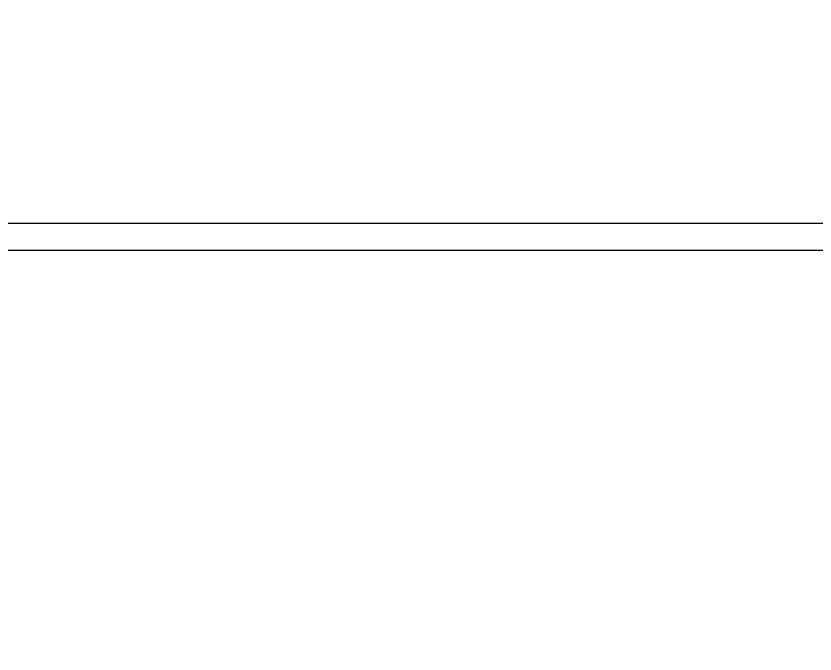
# Model space of a CAD drawing. Header units: inches. Extents: x 236662 to 497023, y -248575 to 81795.
# Drawn here: x 294160 to 294753, y -97291 to -96818 of the extents above; entities that cross this region are included whole.
import ezdxf

# ---------------------------------------------------------------- set-up
doc = ezdxf.new("R2010")
doc.units = ezdxf.units.IN
doc.header["$LTSCALE"] = 10
doc.header["$MEASUREMENT"] = 0
doc.layers.add('02. HP_BE TONG', color=1, linetype='Continuous', lineweight=35)
doc.layers.add('06. HP_THAY 1', color=134, linetype='Continuous', lineweight=15)
doc.layers.add('08. HP_DIM', color=118, linetype='Continuous')
doc.styles.add('text2', font='VHELVCN.TTF')
doc.dimstyles.new('AL-100', dxfattribs={"dimtxt": 220, "dimasz": 150, "dimexe": 150, "dimexo": 150, "dimgap": 80, "dimtad": 1, "dimdec": 0, "dimzin": 9, "dimtxsty": 'text2', "dimblk": 'ARCHTICK', "dimcen": 1, "dimdle": 150, "dimclrd": 256, "dimclre": 256, "dimclrt": 7, "dimadec": 0, "dimazin": 0, "dimtfac": 1, "dimtdec": 0, "dimtix": 1, "dimtmove": 2, "dimatfit": 3, "dimldrblk": 'ARCHTICK', "dimfxl": 1, "dimtolj": 1, "dimtzin": 0, "dimlwd": -1, "dimlwe": -1, "dimarcsym": 0})

# ---------------------------------------------------------------- blocks, each defined once
blk = doc.blocks.new('KHUNG TEN A-3')
at = {"layer": '02. HP_BE TONG', "color": 1, "const_width": 0.5}
blk.add_lwpolyline([(15, 5), (415, 5), (415, 292), (15, 292)], close=True, dxfattribs=at)
at = {"layer": '06. HP_THAY 1'}
blk.add_lwpolyline([(0, 297), (420, 297), (420, 0), (0, 0)], close=True, dxfattribs=at)
at = {"layer": 'Defpoints'}
blk.add_lwpolyline([(0, 0), (420, 0), (420, 297), (0, 297)], close=True, dxfattribs=at)
blk = doc.blocks.new('_ArchTick')
at = {"color": 0, "linetype": 'ByBlock', "const_width": 0.15}
blk.add_lwpolyline([(-0.5, -0.5), (0.5, 0.5)], dxfattribs=at)
blk = doc.blocks.new('*D259')
at = {"layer": '08. HP_DIM', "transparency": 16777216}
for p, q in [((296581.96, -97601.71), (296581.96, -96451.71)), ((295260.44, -96601.71), (296731.96, -96601.71)), ((294310.44, -97451.71), (296731.96, -97451.71))]:
    blk.add_line(p, q, dxfattribs=at)
at = {"layer": 'Defpoints', "color": 0, "transparency": 16777216}
for p in [(295110.44, -96601.71), (296581.96, -96601.71), (294160.44, -97451.71)]:
    blk.add_point(p, dxfattribs=at)
at = {"layer": '08. HP_DIM', "transparency": 16777216, "xscale": 150, "yscale": 150, "zscale": 150}
for p, rotation in [((296581.96, -96601.71), 90), ((296581.96, -97451.71), 270)]:
    blk.add_blockref('_ArchTick', p, dxfattribs=dict(at, rotation=rotation))
at = {"layer": '08. HP_DIM', "color": 7, "transparency": 16777216, "insert": (296389.61, -97026.71), "char_height": 220, "attachment_point": 5, "rotation": 90, "style": 'text2'}
blk.add_mtext('\\A1;850', dxfattribs=at)

msp = doc.modelspace()

# ---------------------------------------------------------------- linework, layer by layer
at = {"layer": '06. HP_THAY 1'}
for p, q in [((295960.44, -96971.71), (292360.44, -96971.71)), ((295960.44, -96991.71), (292360.44, -96991.71))]:
    msp.add_line(p, q, dxfattribs=at)

# ---------------------------------------------------------------- block references
at = {"color": 1, "extrusion": (-2.60012e-09, -0.006863, 0.999976), "xscale": 75.4676488820624, "yscale": 75.4676488820624, "zscale": 75.4676488820624, "rotation": 269.9999565870517}
msp.add_blockref('KHUNG TEN A-3', (282444.61, -78209.22, 567.61), dxfattribs=at)

# ---------------------------------------------------------------- dimensions: what is measured, and where the dimension line sits
at = {"layer": '08. HP_DIM'}
dim = msp.add_linear_dim(base=(296581.96, -96601.71), p1=(294160.44, -97451.71), p2=(295110.44, -96601.71), angle=90, dimstyle='AL-100', dxfattribs=at)
dim.commit()
dim.dimension.update_dxf_attribs({"geometry": '*D259', "text_midpoint": (296389.61, -97026.71)})

doc.saveas('drawing.dxf')
